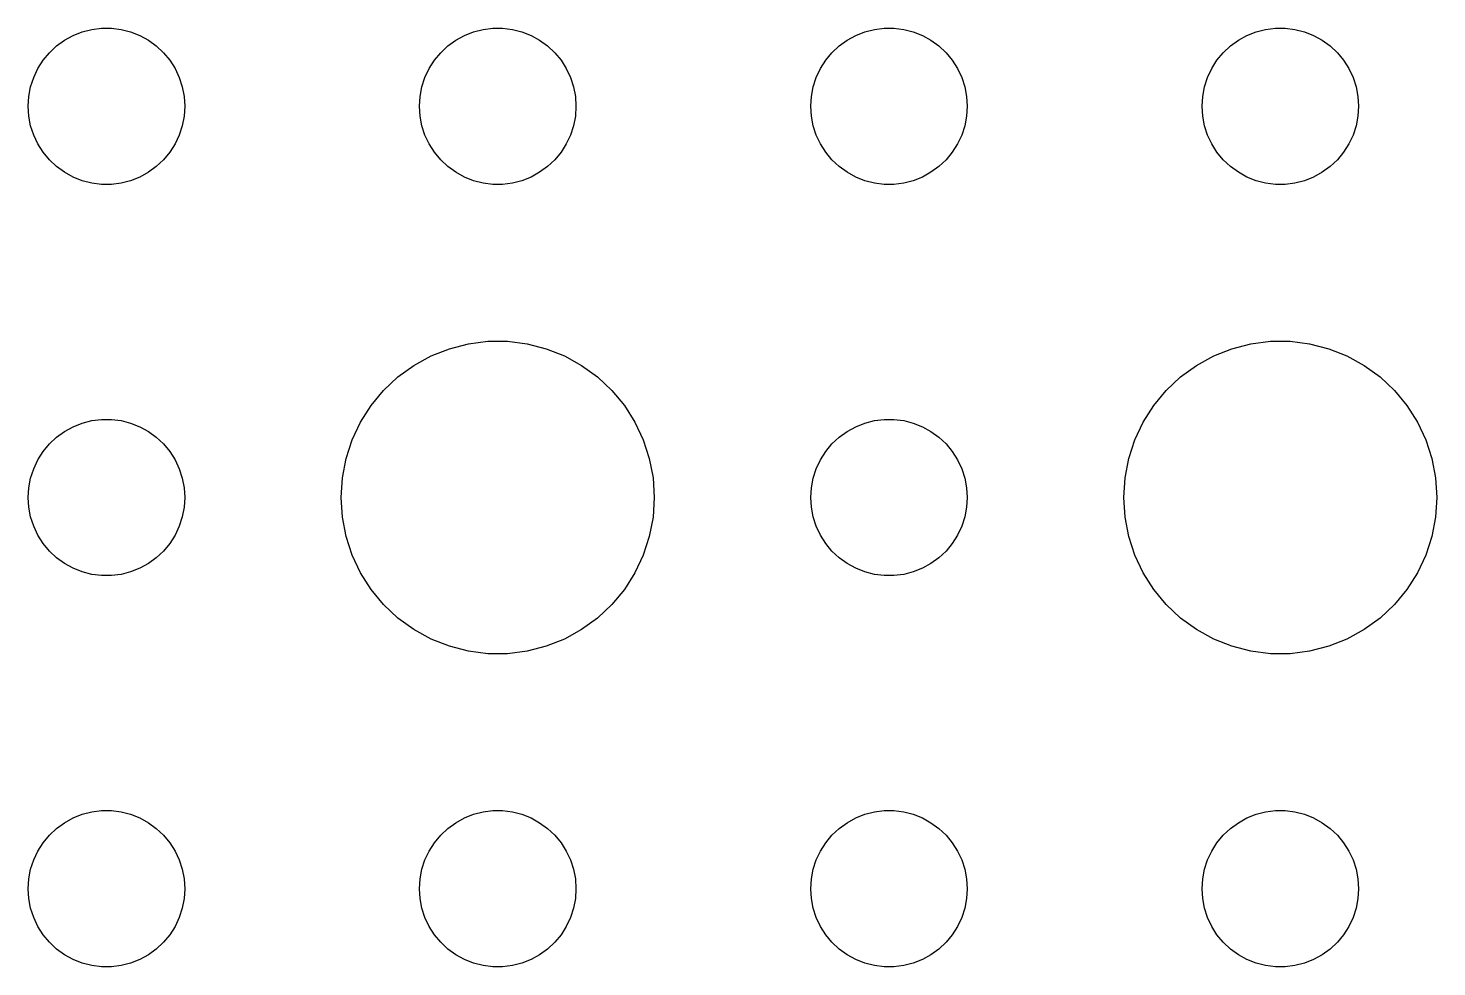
# Model space of a CAD drawing. Header units: metres. Extents: x -134 to 134, y 176 to 394.
# Drawn here: x -31.5 to -4.5, y 204 to 222 of the extents above; entities that cross this region are included whole.
import ezdxf

# ---------------------------------------------------------------- set-up
doc = ezdxf.new("R2010")
doc.units = ezdxf.units.M

msp = doc.modelspace()

# ---------------------------------------------------------------- linework, layer by layer
for p, q in [((-30.4635, 221.927), (-30.2811, 221.973)), ((-30.2811, 221.973), (-30.0942, 221.997)), ((-30.0942, 221.997), (-29.9058, 221.997)), ((-29.9058, 221.997), (-29.7189, 221.973)), ((-29.7189, 221.973), (-29.5365, 221.927)), ((-22.9635, 221.927), (-22.7811, 221.973)), ((-22.7811, 221.973), (-22.5942, 221.997)), ((-22.5942, 221.997), (-22.4058, 221.997)), ((-22.4058, 221.997), (-22.2189, 221.973)), ((-22.2189, 221.973), (-22.0365, 221.927)), ((-15.4635, 221.927), (-15.2811, 221.973)), ((-15.2811, 221.973), (-15.0942, 221.997)), ((-15.0942, 221.997), (-14.9058, 221.997)), ((-14.9058, 221.997), (-14.7189, 221.973)), ((-14.7189, 221.973), (-14.5365, 221.927)), ((-7.96352, 221.927), (-7.78107, 221.973)), ((-7.78107, 221.973), (-7.59418, 221.997)), ((-7.59418, 221.997), (-7.40581, 221.997)), ((-7.40581, 221.997), (-7.21892, 221.973)), ((-7.21892, 221.973), (-7.03647, 221.927)), ((-30.9561, 221.656), (-30.8037, 221.766)), ((-30.8037, 221.766), (-30.6387, 221.857)), ((-30.6387, 221.857), (-30.4635, 221.927)), ((-29.5365, 221.927), (-29.3613, 221.857)), ((-29.3613, 221.857), (-29.1963, 221.766)), ((-29.1963, 221.766), (-29.0439, 221.656)), ((-23.4561, 221.656), (-23.3037, 221.766)), ((-23.3037, 221.766), (-23.1387, 221.857)), ((-23.1387, 221.857), (-22.9635, 221.927)), ((-22.0365, 221.927), (-21.8613, 221.857)), ((-21.8613, 221.857), (-21.6963, 221.766)), ((-21.6963, 221.766), (-21.5439, 221.656)), ((-15.9561, 221.656), (-15.8037, 221.766)), ((-15.8037, 221.766), (-15.6387, 221.857)), ((-15.6387, 221.857), (-15.4635, 221.927)), ((-14.5365, 221.927), (-14.3613, 221.857)), ((-14.3613, 221.857), (-14.1963, 221.766)), ((-14.1963, 221.766), (-14.0439, 221.656)), ((-8.45613, 221.656), (-8.30373, 221.766)), ((-8.30373, 221.766), (-8.13866, 221.857)), ((-8.13866, 221.857), (-7.96352, 221.927)), ((-7.03647, 221.927), (-6.86133, 221.857)), ((-6.86133, 221.857), (-6.69626, 221.766)), ((-6.69626, 221.766), (-6.54385, 221.656)), ((-31.2135, 221.382), (-31.0934, 221.527)), ((-31.0934, 221.527), (-30.9561, 221.656)), ((-29.0439, 221.656), (-28.9065, 221.527)), ((-28.9065, 221.527), (-28.7865, 221.382)), ((-23.7135, 221.382), (-23.5934, 221.527)), ((-23.5934, 221.527), (-23.4561, 221.656)), ((-21.5439, 221.656), (-21.4065, 221.527)), ((-21.4065, 221.527), (-21.2865, 221.382)), ((-16.2135, 221.382), (-16.0934, 221.527)), ((-16.0934, 221.527), (-15.9561, 221.656)), ((-14.0439, 221.656), (-13.9065, 221.527)), ((-13.9065, 221.527), (-13.7865, 221.382)), ((-8.71352, 221.382), (-8.59344, 221.527)), ((-8.59344, 221.527), (-8.45613, 221.656)), ((-6.54385, 221.656), (-6.40654, 221.527)), ((-6.40654, 221.527), (-6.28647, 221.382)), ((-31.3947, 221.052), (-31.3145, 221.223)), ((-31.3145, 221.223), (-31.2135, 221.382)), ((-28.7865, 221.382), (-28.6855, 221.223)), ((-28.6855, 221.223), (-28.6053, 221.052)), ((-23.8947, 221.052), (-23.8145, 221.223)), ((-23.8145, 221.223), (-23.7135, 221.382)), ((-21.2865, 221.382), (-21.1855, 221.223)), ((-21.1855, 221.223), (-21.1053, 221.052)), ((-16.3947, 221.052), (-16.3145, 221.223)), ((-16.3145, 221.223), (-16.2135, 221.382)), ((-13.7865, 221.382), (-13.6855, 221.223)), ((-13.6855, 221.223), (-13.6053, 221.052)), ((-8.89465, 221.052), (-8.81445, 221.223)), ((-8.81445, 221.223), (-8.71352, 221.382)), ((-6.28647, 221.382), (-6.18553, 221.223)), ((-6.18553, 221.223), (-6.10533, 221.052)), ((-31.4882, 220.688), (-31.4529, 220.873)), ((-31.4529, 220.873), (-31.3947, 221.052)), ((-28.6053, 221.052), (-28.5471, 220.873)), ((-28.5471, 220.873), (-28.5118, 220.688)), ((-23.9882, 220.688), (-23.9529, 220.873)), ((-23.9529, 220.873), (-23.8947, 221.052)), ((-21.1053, 221.052), (-21.0471, 220.873)), ((-21.0471, 220.873), (-21.0118, 220.688)), ((-16.4882, 220.688), (-16.4529, 220.873)), ((-16.4529, 220.873), (-16.3947, 221.052)), ((-13.6053, 221.052), (-13.5471, 220.873)), ((-13.5471, 220.873), (-13.5118, 220.688)), ((-8.98816, 220.688), (-8.95287, 220.873)), ((-8.95287, 220.873), (-8.89465, 221.052)), ((-6.10533, 221.052), (-6.04712, 220.873)), ((-6.04712, 220.873), (-6.01183, 220.688)), ((-31.5, 220.5), (-31.4882, 220.688)), ((-28.5118, 220.688), (-28.5, 220.5)), ((-24, 220.5), (-23.9882, 220.688)), ((-21.0118, 220.688), (-21, 220.5)), ((-16.5, 220.5), (-16.4882, 220.688)), ((-13.5118, 220.688), (-13.5, 220.5)), ((-9, 220.5), (-8.98816, 220.688)), ((-6.01183, 220.688), (-6, 220.5)), ((-31.4882, 220.312), (-31.5, 220.5)), ((-28.5, 220.5), (-28.5118, 220.312)), ((-23.9882, 220.312), (-24, 220.5)), ((-21, 220.5), (-21.0118, 220.312)), ((-16.4882, 220.312), (-16.5, 220.5)), ((-13.5, 220.5), (-13.5118, 220.312)), ((-8.98816, 220.312), (-9, 220.5)), ((-6, 220.5), (-6.01183, 220.312)), ((-31.4529, 220.127), (-31.4882, 220.312)), ((-31.3947, 219.948), (-31.4529, 220.127)), ((-28.5471, 220.127), (-28.6053, 219.948)), ((-28.5118, 220.312), (-28.5471, 220.127)), ((-23.9529, 220.127), (-23.9882, 220.312)), ((-23.8947, 219.948), (-23.9529, 220.127)), ((-21.0471, 220.127), (-21.1053, 219.948)), ((-21.0118, 220.312), (-21.0471, 220.127)), ((-16.4529, 220.127), (-16.4882, 220.312)), ((-16.3947, 219.948), (-16.4529, 220.127)), ((-13.5471, 220.127), (-13.6053, 219.948)), ((-13.5118, 220.312), (-13.5471, 220.127)), ((-8.95287, 220.127), (-8.98816, 220.312)), ((-8.89465, 219.948), (-8.95287, 220.127)), ((-6.04712, 220.127), (-6.10533, 219.948)), ((-6.01183, 220.312), (-6.04712, 220.127)), ((-31.3145, 219.777), (-31.3947, 219.948)), ((-28.6053, 219.948), (-28.6855, 219.777)), ((-23.8145, 219.777), (-23.8947, 219.948)), ((-21.1053, 219.948), (-21.1855, 219.777)), ((-16.3145, 219.777), (-16.3947, 219.948)), ((-13.6053, 219.948), (-13.6855, 219.777)), ((-8.81445, 219.777), (-8.89465, 219.948)), ((-6.10533, 219.948), (-6.18553, 219.777)), ((-31.2135, 219.618), (-31.3145, 219.777)), ((-31.0934, 219.473), (-31.2135, 219.618)), ((-28.7865, 219.618), (-28.9065, 219.473)), ((-28.6855, 219.777), (-28.7865, 219.618)), ((-23.7135, 219.618), (-23.8145, 219.777)), ((-23.5934, 219.473), (-23.7135, 219.618)), ((-21.2865, 219.618), (-21.4065, 219.473)), ((-21.1855, 219.777), (-21.2865, 219.618)), ((-16.2135, 219.618), (-16.3145, 219.777)), ((-16.0934, 219.473), (-16.2135, 219.618)), ((-13.7865, 219.618), (-13.9065, 219.473)), ((-13.6855, 219.777), (-13.7865, 219.618)), ((-8.71352, 219.618), (-8.81445, 219.777)), ((-8.59344, 219.473), (-8.71352, 219.618)), ((-6.28647, 219.618), (-6.40654, 219.473)), ((-6.18553, 219.777), (-6.28647, 219.618)), ((-30.9561, 219.344), (-31.0934, 219.473)), ((-30.8037, 219.234), (-30.9561, 219.344)), ((-29.0439, 219.344), (-29.1963, 219.234)), ((-28.9065, 219.473), (-29.0439, 219.344)), ((-23.4561, 219.344), (-23.5934, 219.473)), ((-23.3037, 219.234), (-23.4561, 219.344)), ((-21.5439, 219.344), (-21.6963, 219.234)), ((-21.4065, 219.473), (-21.5439, 219.344)), ((-15.9561, 219.344), (-16.0934, 219.473)), ((-15.8037, 219.234), (-15.9561, 219.344)), ((-14.0439, 219.344), (-14.1963, 219.234)), ((-13.9065, 219.473), (-14.0439, 219.344)), ((-8.45613, 219.344), (-8.59344, 219.473)), ((-8.30373, 219.234), (-8.45613, 219.344)), ((-6.54385, 219.344), (-6.69626, 219.234)), ((-6.40654, 219.473), (-6.54385, 219.344)), ((-30.6387, 219.143), (-30.8037, 219.234)), ((-30.4635, 219.073), (-30.6387, 219.143)), ((-30.2811, 219.027), (-30.4635, 219.073)), ((-30.0942, 219.003), (-30.2811, 219.027)), ((-29.9058, 219.003), (-30.0942, 219.003)), ((-29.7189, 219.027), (-29.9058, 219.003)), ((-29.5365, 219.073), (-29.7189, 219.027)), ((-29.3613, 219.143), (-29.5365, 219.073)), ((-29.1963, 219.234), (-29.3613, 219.143)), ((-23.1387, 219.143), (-23.3037, 219.234)), ((-22.9635, 219.073), (-23.1387, 219.143)), ((-22.7811, 219.027), (-22.9635, 219.073)), ((-22.5942, 219.003), (-22.7811, 219.027)), ((-22.4058, 219.003), (-22.5942, 219.003)), ((-22.2189, 219.027), (-22.4058, 219.003)), ((-22.0365, 219.073), (-22.2189, 219.027)), ((-21.8613, 219.143), (-22.0365, 219.073)), ((-21.6963, 219.234), (-21.8613, 219.143)), ((-15.6387, 219.143), (-15.8037, 219.234)), ((-15.4635, 219.073), (-15.6387, 219.143)), ((-15.2811, 219.027), (-15.4635, 219.073)), ((-15.0942, 219.003), (-15.2811, 219.027)), ((-14.9058, 219.003), (-15.0942, 219.003)), ((-14.7189, 219.027), (-14.9058, 219.003)), ((-14.5365, 219.073), (-14.7189, 219.027)), ((-14.3613, 219.143), (-14.5365, 219.073)), ((-14.1963, 219.234), (-14.3613, 219.143)), ((-8.13866, 219.143), (-8.30373, 219.234)), ((-7.96352, 219.073), (-8.13866, 219.143)), ((-7.78107, 219.027), (-7.96352, 219.073)), ((-7.59418, 219.003), (-7.78107, 219.027)), ((-7.40581, 219.003), (-7.59418, 219.003)), ((-7.21892, 219.027), (-7.40581, 219.003)), ((-7.03647, 219.073), (-7.21892, 219.027)), ((-6.86133, 219.143), (-7.03647, 219.073)), ((-6.69626, 219.234), (-6.86133, 219.143)), ((-23.7773, 215.714), (-23.427, 215.853)), ((-23.427, 215.853), (-23.0621, 215.947)), ((-23.0621, 215.947), (-22.6884, 215.994)), ((-22.6884, 215.994), (-22.3116, 215.994)), ((-22.3116, 215.994), (-21.9379, 215.947)), ((-21.9379, 215.947), (-21.5729, 215.853)), ((-21.5729, 215.853), (-21.2227, 215.714)), ((-8.77733, 215.714), (-8.42705, 215.853)), ((-8.42705, 215.853), (-8.06213, 215.947)), ((-8.06213, 215.947), (-7.68837, 215.994)), ((-7.68837, 215.994), (-7.31161, 215.994)), ((-7.31161, 215.994), (-6.93785, 215.947)), ((-6.93785, 215.947), (-6.57294, 215.853)), ((-6.57294, 215.853), (-6.22266, 215.714)), ((-24.4123, 215.312), (-24.1075, 215.533)), ((-24.1075, 215.533), (-23.7773, 215.714)), ((-21.2227, 215.714), (-20.8925, 215.533)), ((-20.8925, 215.533), (-20.5877, 215.312)), ((-9.41226, 215.312), (-9.10747, 215.533)), ((-9.10747, 215.533), (-8.77733, 215.714)), ((-6.22266, 215.714), (-5.89252, 215.533)), ((-5.89252, 215.533), (-5.58772, 215.312)), ((-24.6869, 215.054), (-24.4123, 215.312)), ((-20.5877, 215.312), (-20.3131, 215.054)), ((-9.6869, 215.054), (-9.41226, 215.312)), ((-5.58772, 215.312), (-5.31308, 215.054)), ((-24.927, 214.763), (-24.6869, 215.054)), ((-20.3131, 215.054), (-20.0729, 214.763)), ((-9.92705, 214.763), (-9.6869, 215.054)), ((-5.31308, 215.054), (-5.07294, 214.763)), ((-25.1289, 214.445), (-24.927, 214.763)), ((-20.0729, 214.763), (-19.8711, 214.445)), ((-10.1289, 214.445), (-9.92705, 214.763)), ((-5.07294, 214.763), (-4.87108, 214.445)), ((-30.6387, 214.357), (-30.4635, 214.427)), ((-30.4635, 214.427), (-30.2811, 214.473)), ((-30.2811, 214.473), (-30.0942, 214.497)), ((-30.0942, 214.497), (-29.9058, 214.497)), ((-29.9058, 214.497), (-29.7189, 214.473)), ((-29.7189, 214.473), (-29.5365, 214.427)), ((-29.5365, 214.427), (-29.3613, 214.357)), ((-25.2893, 214.104), (-25.1289, 214.445)), ((-19.8711, 214.445), (-19.7107, 214.104)), ((-15.6387, 214.357), (-15.4635, 214.427)), ((-15.4635, 214.427), (-15.2811, 214.473)), ((-15.2811, 214.473), (-15.0942, 214.497)), ((-15.0942, 214.497), (-14.9058, 214.497)), ((-14.9058, 214.497), (-14.7189, 214.473)), ((-14.7189, 214.473), (-14.5365, 214.427)), ((-14.5365, 214.427), (-14.3613, 214.357)), ((-10.2893, 214.104), (-10.1289, 214.445)), ((-4.87108, 214.445), (-4.71066, 214.104)), ((-31.0934, 214.027), (-30.9561, 214.156)), ((-30.9561, 214.156), (-30.8037, 214.266)), ((-30.8037, 214.266), (-30.6387, 214.357)), ((-29.3613, 214.357), (-29.1963, 214.266)), ((-29.1963, 214.266), (-29.0439, 214.156)), ((-29.0439, 214.156), (-28.9065, 214.027)), ((-16.0934, 214.027), (-15.9561, 214.156)), ((-15.9561, 214.156), (-15.8037, 214.266)), ((-15.8037, 214.266), (-15.6387, 214.357)), ((-14.3613, 214.357), (-14.1963, 214.266)), ((-14.1963, 214.266), (-14.0439, 214.156)), ((-14.0439, 214.156), (-13.9065, 214.027)), ((-31.3145, 213.723), (-31.2135, 213.882)), ((-31.2135, 213.882), (-31.0934, 214.027)), ((-28.9065, 214.027), (-28.7865, 213.882)), ((-28.7865, 213.882), (-28.6855, 213.723)), ((-25.4057, 213.746), (-25.2893, 214.104)), ((-19.7107, 214.104), (-19.5942, 213.746)), ((-16.3145, 213.723), (-16.2135, 213.882)), ((-16.2135, 213.882), (-16.0934, 214.027)), ((-13.9065, 214.027), (-13.7865, 213.882)), ((-13.7865, 213.882), (-13.6855, 213.723)), ((-10.4057, 213.746), (-10.2893, 214.104)), ((-4.71066, 214.104), (-4.59424, 213.746)), ((-31.3947, 213.552), (-31.3145, 213.723)), ((-28.6855, 213.723), (-28.6053, 213.552)), ((-25.4763, 213.376), (-25.4057, 213.746)), ((-19.5942, 213.746), (-19.5237, 213.376)), ((-16.3947, 213.552), (-16.3145, 213.723)), ((-13.6855, 213.723), (-13.6053, 213.552)), ((-10.4763, 213.376), (-10.4057, 213.746)), ((-4.59424, 213.746), (-4.52365, 213.376)), ((-31.4882, 213.188), (-31.4529, 213.373)), ((-31.4529, 213.373), (-31.3947, 213.552)), ((-28.6053, 213.552), (-28.5471, 213.373)), ((-28.5471, 213.373), (-28.5118, 213.188)), ((-25.5, 213), (-25.4763, 213.376)), ((-19.5237, 213.376), (-19.5, 213)), ((-16.4882, 213.188), (-16.4529, 213.373)), ((-16.4529, 213.373), (-16.3947, 213.552)), ((-13.6053, 213.552), (-13.5471, 213.373)), ((-13.5471, 213.373), (-13.5118, 213.188)), ((-10.5, 213), (-10.4763, 213.376)), ((-4.52365, 213.376), (-4.5, 213)), ((-31.5, 213), (-31.4882, 213.188)), ((-28.5118, 213.188), (-28.5, 213)), ((-16.5, 213), (-16.4882, 213.188)), ((-13.5118, 213.188), (-13.5, 213)), ((-31.4882, 212.812), (-31.5, 213)), ((-31.4529, 212.627), (-31.4882, 212.812)), ((-28.5118, 212.812), (-28.5471, 212.627)), ((-28.5, 213), (-28.5118, 212.812)), ((-25.4763, 212.624), (-25.5, 213)), ((-19.5, 213), (-19.5237, 212.624)), ((-16.4882, 212.812), (-16.5, 213)), ((-16.4529, 212.627), (-16.4882, 212.812)), ((-13.5118, 212.812), (-13.5471, 212.627)), ((-13.5, 213), (-13.5118, 212.812)), ((-10.4763, 212.624), (-10.5, 213)), ((-4.5, 213), (-4.52365, 212.624)), ((-31.3947, 212.448), (-31.4529, 212.627)), ((-28.5471, 212.627), (-28.6053, 212.448)), ((-25.4057, 212.254), (-25.4763, 212.624)), ((-19.5237, 212.624), (-19.5942, 212.254)), ((-16.3947, 212.448), (-16.4529, 212.627)), ((-13.5471, 212.627), (-13.6053, 212.448)), ((-10.4057, 212.254), (-10.4763, 212.624)), ((-4.52365, 212.624), (-4.59424, 212.254)), ((-31.3145, 212.277), (-31.3947, 212.448)), ((-31.2135, 212.118), (-31.3145, 212.277)), ((-28.6855, 212.277), (-28.7865, 212.118)), ((-28.6053, 212.448), (-28.6855, 212.277)), ((-25.2893, 211.896), (-25.4057, 212.254)), ((-19.5942, 212.254), (-19.7107, 211.896)), ((-16.3145, 212.277), (-16.3947, 212.448)), ((-16.2135, 212.118), (-16.3145, 212.277)), ((-13.6855, 212.277), (-13.7865, 212.118)), ((-13.6053, 212.448), (-13.6855, 212.277)), ((-10.2893, 211.896), (-10.4057, 212.254)), ((-4.59424, 212.254), (-4.71066, 211.896)), ((-31.0934, 211.973), (-31.2135, 212.118)), ((-30.9561, 211.844), (-31.0934, 211.973)), ((-28.9065, 211.973), (-29.0439, 211.844)), ((-28.7865, 212.118), (-28.9065, 211.973)), ((-16.0934, 211.973), (-16.2135, 212.118)), ((-15.9561, 211.844), (-16.0934, 211.973)), ((-13.9065, 211.973), (-14.0439, 211.844)), ((-13.7865, 212.118), (-13.9065, 211.973)), ((-30.8037, 211.734), (-30.9561, 211.844)), ((-30.6387, 211.643), (-30.8037, 211.734)), ((-29.1963, 211.734), (-29.3613, 211.643)), ((-29.0439, 211.844), (-29.1963, 211.734)), ((-25.1289, 211.555), (-25.2893, 211.896)), ((-19.7107, 211.896), (-19.8711, 211.555)), ((-15.8037, 211.734), (-15.9561, 211.844)), ((-15.6387, 211.643), (-15.8037, 211.734)), ((-14.1963, 211.734), (-14.3613, 211.643)), ((-14.0439, 211.844), (-14.1963, 211.734)), ((-10.1289, 211.555), (-10.2893, 211.896)), ((-4.71066, 211.896), (-4.87108, 211.555)), ((-30.4635, 211.573), (-30.6387, 211.643)), ((-30.2811, 211.527), (-30.4635, 211.573)), ((-30.0942, 211.503), (-30.2811, 211.527)), ((-29.9058, 211.503), (-30.0942, 211.503)), ((-29.7189, 211.527), (-29.9058, 211.503)), ((-29.5365, 211.573), (-29.7189, 211.527)), ((-29.3613, 211.643), (-29.5365, 211.573)), ((-24.927, 211.237), (-25.1289, 211.555)), ((-19.8711, 211.555), (-20.0729, 211.237)), ((-15.4635, 211.573), (-15.6387, 211.643)), ((-15.2811, 211.527), (-15.4635, 211.573)), ((-15.0942, 211.503), (-15.2811, 211.527)), ((-14.9058, 211.503), (-15.0942, 211.503)), ((-14.7189, 211.527), (-14.9058, 211.503)), ((-14.5365, 211.573), (-14.7189, 211.527)), ((-14.3613, 211.643), (-14.5365, 211.573)), ((-9.92705, 211.237), (-10.1289, 211.555)), ((-4.87108, 211.555), (-5.07294, 211.237)), ((-24.6869, 210.946), (-24.927, 211.237)), ((-20.0729, 211.237), (-20.3131, 210.946)), ((-9.6869, 210.946), (-9.92705, 211.237)), ((-5.07294, 211.237), (-5.31308, 210.946)), ((-24.4123, 210.688), (-24.6869, 210.946)), ((-20.3131, 210.946), (-20.5877, 210.688)), ((-9.41226, 210.688), (-9.6869, 210.946)), ((-5.31308, 210.946), (-5.58772, 210.688)), ((-24.1075, 210.467), (-24.4123, 210.688)), ((-20.5877, 210.688), (-20.8925, 210.467)), ((-9.10747, 210.467), (-9.41226, 210.688)), ((-5.58772, 210.688), (-5.89252, 210.467)), ((-23.7773, 210.286), (-24.1075, 210.467)), ((-20.8925, 210.467), (-21.2227, 210.286)), ((-8.77733, 210.286), (-9.10747, 210.467)), ((-5.89252, 210.467), (-6.22266, 210.286)), ((-23.427, 210.147), (-23.7773, 210.286)), ((-23.0621, 210.053), (-23.427, 210.147)), ((-21.5729, 210.147), (-21.9379, 210.053)), ((-21.2227, 210.286), (-21.5729, 210.147)), ((-8.42705, 210.147), (-8.77733, 210.286)), ((-8.06213, 210.053), (-8.42705, 210.147)), ((-6.57294, 210.147), (-6.93785, 210.053)), ((-6.22266, 210.286), (-6.57294, 210.147)), ((-22.6884, 210.006), (-23.0621, 210.053)), ((-22.3116, 210.006), (-22.6884, 210.006)), ((-21.9379, 210.053), (-22.3116, 210.006)), ((-7.68837, 210.006), (-8.06213, 210.053)), ((-7.31161, 210.006), (-7.68837, 210.006)), ((-6.93785, 210.053), (-7.31161, 210.006)), ((-30.8037, 206.766), (-30.6387, 206.857)), ((-30.6387, 206.857), (-30.4635, 206.927)), ((-30.4635, 206.927), (-30.2811, 206.973)), ((-30.2811, 206.973), (-30.0942, 206.997)), ((-30.0942, 206.997), (-29.9058, 206.997)), ((-29.9058, 206.997), (-29.7189, 206.973)), ((-29.7189, 206.973), (-29.5365, 206.927)), ((-29.5365, 206.927), (-29.3613, 206.857)), ((-29.3613, 206.857), (-29.1963, 206.766)), ((-23.3037, 206.766), (-23.1387, 206.857)), ((-23.1387, 206.857), (-22.9635, 206.927)), ((-22.9635, 206.927), (-22.7811, 206.973)), ((-22.7811, 206.973), (-22.5942, 206.997)), ((-22.5942, 206.997), (-22.4058, 206.997)), ((-22.4058, 206.997), (-22.2189, 206.973)), ((-22.2189, 206.973), (-22.0365, 206.927)), ((-22.0365, 206.927), (-21.8613, 206.857)), ((-21.8613, 206.857), (-21.6963, 206.766)), ((-15.8037, 206.766), (-15.6387, 206.857)), ((-15.6387, 206.857), (-15.4635, 206.927)), ((-15.4635, 206.927), (-15.2811, 206.973)), ((-15.2811, 206.973), (-15.0942, 206.997)), ((-15.0942, 206.997), (-14.9058, 206.997)), ((-14.9058, 206.997), (-14.7189, 206.973)), ((-14.7189, 206.973), (-14.5365, 206.927)), ((-14.5365, 206.927), (-14.3613, 206.857)), ((-14.3613, 206.857), (-14.1963, 206.766)), ((-8.30373, 206.766), (-8.13866, 206.857)), ((-8.13866, 206.857), (-7.96352, 206.927)), ((-7.96352, 206.927), (-7.78107, 206.973)), ((-7.78107, 206.973), (-7.59418, 206.997)), ((-7.59418, 206.997), (-7.40581, 206.997)), ((-7.40581, 206.997), (-7.21892, 206.973)), ((-7.21892, 206.973), (-7.03647, 206.927)), ((-7.03647, 206.927), (-6.86133, 206.857)), ((-6.86133, 206.857), (-6.69626, 206.766)), ((-31.0934, 206.527), (-30.9561, 206.656)), ((-30.9561, 206.656), (-30.8037, 206.766)), ((-29.1963, 206.766), (-29.0439, 206.656)), ((-29.0439, 206.656), (-28.9065, 206.527)), ((-23.5934, 206.527), (-23.4561, 206.656)), ((-23.4561, 206.656), (-23.3037, 206.766)), ((-21.6963, 206.766), (-21.5439, 206.656)), ((-21.5439, 206.656), (-21.4065, 206.527)), ((-16.0934, 206.527), (-15.9561, 206.656)), ((-15.9561, 206.656), (-15.8037, 206.766)), ((-14.1963, 206.766), (-14.0439, 206.656)), ((-14.0439, 206.656), (-13.9065, 206.527)), ((-8.59344, 206.527), (-8.45613, 206.656)), ((-8.45613, 206.656), (-8.30373, 206.766)), ((-6.69626, 206.766), (-6.54385, 206.656)), ((-6.54385, 206.656), (-6.40654, 206.527)), ((-31.3145, 206.223), (-31.2135, 206.382)), ((-31.2135, 206.382), (-31.0934, 206.527)), ((-28.9065, 206.527), (-28.7865, 206.382)), ((-28.7865, 206.382), (-28.6855, 206.223)), ((-23.8145, 206.223), (-23.7135, 206.382)), ((-23.7135, 206.382), (-23.5934, 206.527)), ((-21.4065, 206.527), (-21.2865, 206.382)), ((-21.2865, 206.382), (-21.1855, 206.223)), ((-16.3145, 206.223), (-16.2135, 206.382)), ((-16.2135, 206.382), (-16.0934, 206.527)), ((-13.9065, 206.527), (-13.7865, 206.382)), ((-13.7865, 206.382), (-13.6855, 206.223)), ((-8.81445, 206.223), (-8.71352, 206.382)), ((-8.71352, 206.382), (-8.59344, 206.527)), ((-6.40654, 206.527), (-6.28647, 206.382)), ((-6.28647, 206.382), (-6.18553, 206.223)), ((-31.4529, 205.873), (-31.3947, 206.052)), ((-31.3947, 206.052), (-31.3145, 206.223)), ((-28.6855, 206.223), (-28.6053, 206.052)), ((-28.6053, 206.052), (-28.5471, 205.873)), ((-23.9529, 205.873), (-23.8947, 206.052)), ((-23.8947, 206.052), (-23.8145, 206.223)), ((-21.1855, 206.223), (-21.1053, 206.052)), ((-21.1053, 206.052), (-21.0471, 205.873)), ((-16.4529, 205.873), (-16.3947, 206.052)), ((-16.3947, 206.052), (-16.3145, 206.223)), ((-13.6855, 206.223), (-13.6053, 206.052)), ((-13.6053, 206.052), (-13.5471, 205.873)), ((-8.95287, 205.873), (-8.89465, 206.052)), ((-8.89465, 206.052), (-8.81445, 206.223)), ((-6.18553, 206.223), (-6.10533, 206.052)), ((-6.10533, 206.052), (-6.04712, 205.873)), ((-31.4882, 205.688), (-31.4529, 205.873)), ((-28.5471, 205.873), (-28.5118, 205.688)), ((-23.9882, 205.688), (-23.9529, 205.873)), ((-21.0471, 205.873), (-21.0118, 205.688)), ((-16.4882, 205.688), (-16.4529, 205.873)), ((-13.5471, 205.873), (-13.5118, 205.688)), ((-8.98816, 205.688), (-8.95287, 205.873)), ((-6.04712, 205.873), (-6.01183, 205.688)), ((-31.5, 205.5), (-31.4882, 205.688)), ((-31.4882, 205.312), (-31.5, 205.5)), ((-28.5118, 205.688), (-28.5, 205.5)), ((-28.5, 205.5), (-28.5118, 205.312)), ((-24, 205.5), (-23.9882, 205.688)), ((-23.9882, 205.312), (-24, 205.5)), ((-21.0118, 205.688), (-21, 205.5)), ((-21, 205.5), (-21.0118, 205.312)), ((-16.5, 205.5), (-16.4882, 205.688)), ((-16.4882, 205.312), (-16.5, 205.5)), ((-13.5118, 205.688), (-13.5, 205.5)), ((-13.5, 205.5), (-13.5118, 205.312)), ((-9, 205.5), (-8.98816, 205.688)), ((-8.98816, 205.312), (-9, 205.5)), ((-6.01183, 205.688), (-6, 205.5)), ((-6, 205.5), (-6.01183, 205.312)), ((-31.4529, 205.127), (-31.4882, 205.312)), ((-28.5118, 205.312), (-28.5471, 205.127)), ((-23.9529, 205.127), (-23.9882, 205.312)), ((-21.0118, 205.312), (-21.0471, 205.127)), ((-16.4529, 205.127), (-16.4882, 205.312)), ((-13.5118, 205.312), (-13.5471, 205.127)), ((-8.95287, 205.127), (-8.98816, 205.312)), ((-6.01183, 205.312), (-6.04712, 205.127)), ((-31.3947, 204.948), (-31.4529, 205.127)), ((-31.3145, 204.777), (-31.3947, 204.948)), ((-28.6053, 204.948), (-28.6855, 204.777)), ((-28.5471, 205.127), (-28.6053, 204.948)), ((-23.8947, 204.948), (-23.9529, 205.127)), ((-23.8145, 204.777), (-23.8947, 204.948)), ((-21.1053, 204.948), (-21.1855, 204.777)), ((-21.0471, 205.127), (-21.1053, 204.948)), ((-16.3947, 204.948), (-16.4529, 205.127)), ((-16.3145, 204.777), (-16.3947, 204.948)), ((-13.6053, 204.948), (-13.6855, 204.777)), ((-13.5471, 205.127), (-13.6053, 204.948)), ((-8.89465, 204.948), (-8.95287, 205.127)), ((-8.81445, 204.777), (-8.89465, 204.948)), ((-6.10533, 204.948), (-6.18553, 204.777)), ((-6.04712, 205.127), (-6.10533, 204.948)), ((-31.2135, 204.618), (-31.3145, 204.777)), ((-28.6855, 204.777), (-28.7865, 204.618)), ((-23.7135, 204.618), (-23.8145, 204.777)), ((-21.1855, 204.777), (-21.2865, 204.618)), ((-16.2135, 204.618), (-16.3145, 204.777)), ((-13.6855, 204.777), (-13.7865, 204.618)), ((-8.71352, 204.618), (-8.81445, 204.777)), ((-6.18553, 204.777), (-6.28647, 204.618)), ((-31.0934, 204.473), (-31.2135, 204.618)), ((-30.9561, 204.344), (-31.0934, 204.473)), ((-28.9065, 204.473), (-29.0439, 204.344)), ((-28.7865, 204.618), (-28.9065, 204.473)), ((-23.5934, 204.473), (-23.7135, 204.618)), ((-23.4561, 204.344), (-23.5934, 204.473)), ((-21.4065, 204.473), (-21.5439, 204.344)), ((-21.2865, 204.618), (-21.4065, 204.473)), ((-16.0934, 204.473), (-16.2135, 204.618)), ((-15.9561, 204.344), (-16.0934, 204.473)), ((-13.9065, 204.473), (-14.0439, 204.344)), ((-13.7865, 204.618), (-13.9065, 204.473)), ((-8.59344, 204.473), (-8.71352, 204.618)), ((-8.45613, 204.344), (-8.59344, 204.473)), ((-6.40654, 204.473), (-6.54385, 204.344)), ((-6.28647, 204.618), (-6.40654, 204.473)), ((-30.8037, 204.234), (-30.9561, 204.344)), ((-30.6387, 204.143), (-30.8037, 204.234)), ((-30.4635, 204.073), (-30.6387, 204.143)), ((-29.3613, 204.143), (-29.5365, 204.073)), ((-29.1963, 204.234), (-29.3613, 204.143)), ((-29.0439, 204.344), (-29.1963, 204.234)), ((-23.3037, 204.234), (-23.4561, 204.344)), ((-23.1387, 204.143), (-23.3037, 204.234)), ((-22.9635, 204.073), (-23.1387, 204.143)), ((-21.8613, 204.143), (-22.0365, 204.073)), ((-21.6963, 204.234), (-21.8613, 204.143)), ((-21.5439, 204.344), (-21.6963, 204.234)), ((-15.8037, 204.234), (-15.9561, 204.344)), ((-15.6387, 204.143), (-15.8037, 204.234)), ((-15.4635, 204.073), (-15.6387, 204.143)), ((-14.3613, 204.143), (-14.5365, 204.073)), ((-14.1963, 204.234), (-14.3613, 204.143)), ((-14.0439, 204.344), (-14.1963, 204.234)), ((-8.30373, 204.234), (-8.45613, 204.344)), ((-8.13866, 204.143), (-8.30373, 204.234)), ((-7.96352, 204.073), (-8.13866, 204.143)), ((-6.86133, 204.143), (-7.03647, 204.073)), ((-6.69626, 204.234), (-6.86133, 204.143)), ((-6.54385, 204.344), (-6.69626, 204.234)), ((-30.2811, 204.027), (-30.4635, 204.073)), ((-30.0942, 204.003), (-30.2811, 204.027)), ((-29.9058, 204.003), (-30.0942, 204.003)), ((-29.7189, 204.027), (-29.9058, 204.003)), ((-29.5365, 204.073), (-29.7189, 204.027)), ((-22.7811, 204.027), (-22.9635, 204.073)), ((-22.5942, 204.003), (-22.7811, 204.027)), ((-22.4058, 204.003), (-22.5942, 204.003)), ((-22.2189, 204.027), (-22.4058, 204.003)), ((-22.0365, 204.073), (-22.2189, 204.027)), ((-15.2811, 204.027), (-15.4635, 204.073)), ((-15.0942, 204.003), (-15.2811, 204.027)), ((-14.9058, 204.003), (-15.0942, 204.003)), ((-14.7189, 204.027), (-14.9058, 204.003)), ((-14.5365, 204.073), (-14.7189, 204.027)), ((-7.78107, 204.027), (-7.96352, 204.073)), ((-7.59418, 204.003), (-7.78107, 204.027)), ((-7.40581, 204.003), (-7.59418, 204.003)), ((-7.21892, 204.027), (-7.40581, 204.003)), ((-7.03647, 204.073), (-7.21892, 204.027))]:
    msp.add_line(p, q)

doc.saveas('drawing.dxf')
